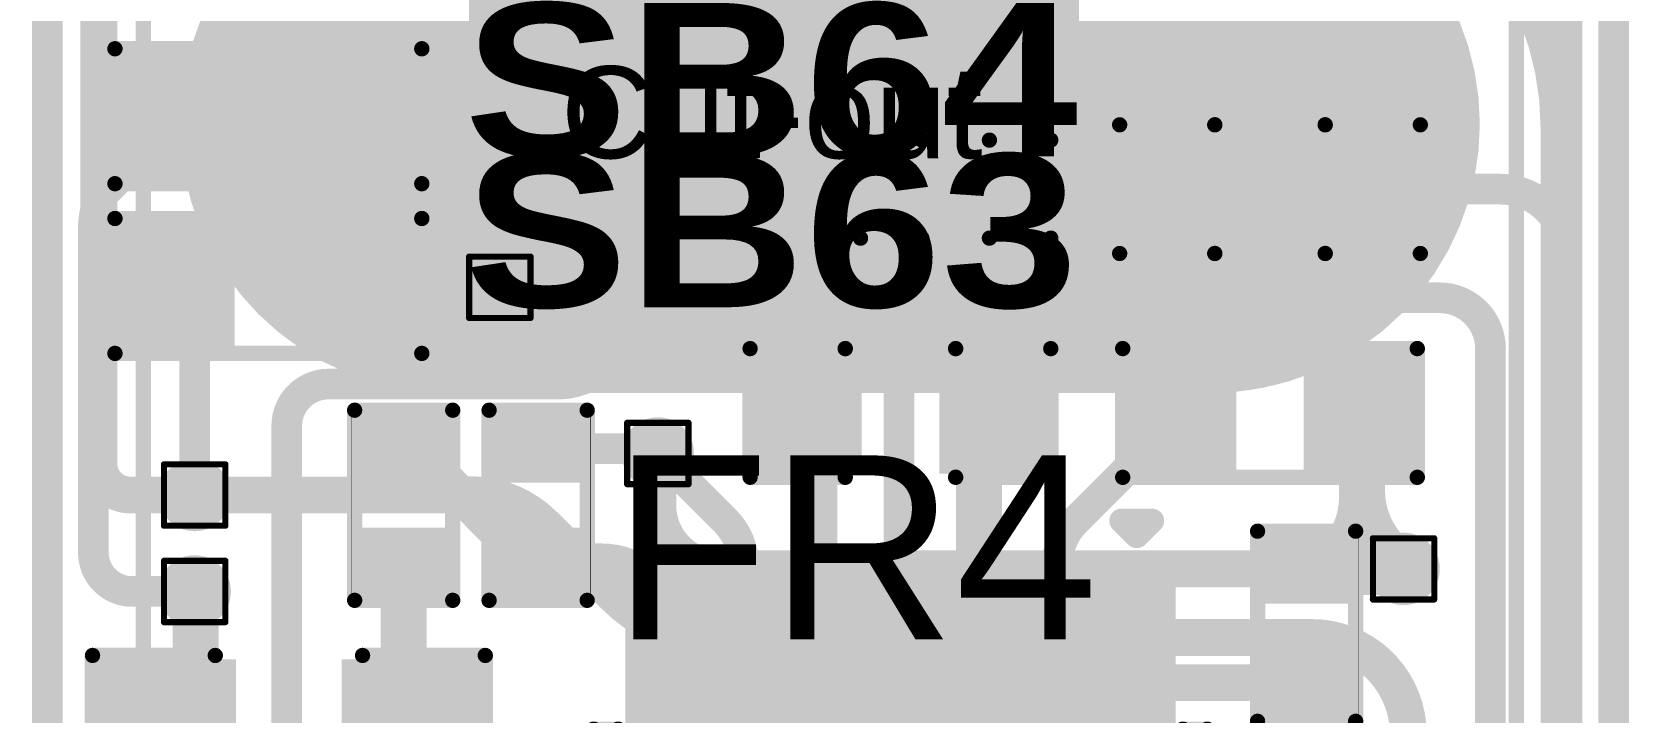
# Model space of a CAD drawing. Header units: inches. Extents: x 3 to 457, y -41 to 239.
# Drawn here: x 54.06 to 67.28, y 8.4 to 14.03 of the extents above; entities that cross this region are included whole.
import ezdxf

# ---------------------------------------------------------------- set-up
doc = ezdxf.new("R2010")
doc.units = ezdxf.units.IN
for name, color, linetype in [('Board Outline', 216, 'Continuous'), ('Bottom Layer', 5, 'Continuous'), ('Bottom Overlay', 54, 'Continuous'), ('Bottom Paste', 16, 'Continuous'), ('Bottom Solder', 6, 'Continuous'), ('Drill Drawing', 1, 'Continuous'), ('Fabrication', 76, 'Continuous'), ('Top Layer', 1, 'Continuous'), ('Top Overlay', 2, 'Continuous'), ('Top Paste', 8, 'Continuous'), ('Top Solder', 216, 'Continuous'), ('Via Holes', 16, 'Continuous')]:
    doc.layers.add(name, color=color, linetype=linetype)
doc.styles.add('Arial', font='', dxfattribs={"height": 0.2})
doc.styles.add('Arial Black_Bold', font='', dxfattribs={"height": 0.2})
doc.styles.get('Arial').set_extended_font_data('Arial')
doc.styles.get('Arial Black_Bold').set_extended_font_data('Arial Black', bold=True)

# ---------------------------------------------------------------- blocks, each defined once
blk = doc.blocks.new('S______B______10')
at = {"layer": 'Top Layer'}
for points in [[(-1.143, -0.4445), (-1.143, 0.4445), (-0.381, 0.4445), (-0.381, -0.4445)], [(0.381, -0.4445), (0.381, 0.4445), (1.143, 0.4445), (1.143, -0.4445)]]:
    blk.add_hatch(color=1, dxfattribs=at).paths.add_polyline_path(points)
at = {"layer": 'Top Paste'}
for points in [[(-1.143, -0.4445), (-1.143, 0.4445), (-0.381, 0.4445), (-0.381, -0.4445)], [(0.381, -0.4445), (0.381, 0.4445), (1.143, 0.4445), (1.143, -0.4445)]]:
    blk.add_hatch(color=8, dxfattribs=at).paths.add_polyline_path(points)
at = {"layer": 'Top Solder'}
for points in [[(-1.2446, -0.5461), (-1.2446, 0.5461), (-0.2794, 0.5461), (-0.2794, -0.5461)], [(0.2794, -0.5461), (0.2794, 0.5461), (1.2446, 0.5461), (1.2446, -0.5461)]]:
    blk.add_hatch(color=216, dxfattribs=at).paths.add_polyline_path(points)
at = {"layer": 'Top Overlay', "const_width": 0.127}
for points in [[(-1.27, -0.5588), (-1.27, 0.5588)], [(-1.27, 0.5588), (1.27, 0.5588)], [(1.27, -0.5588), (1.27, 0.5588)], [(-1.27, -0.5588), (1.27, -0.5588)]]:
    blk.add_lwpolyline(points, dxfattribs=at)
at = {"layer": 'Top Overlay', "const_width": 0.0635}
for points in [[(-1.30175, 0.5588, 1), (-1.23825, 0.5588, 1)], [(-1.30175, 0.5588, 1), (-1.23825, 0.5588, 1)], [(1.23825, 0.5588, 1), (1.30175, 0.5588, 1)], [(1.23825, 0.5588, 1), (1.30175, 0.5588, 1)], [(-1.30175, -0.5588, 1), (-1.23825, -0.5588, 1)], [(-1.30175, -0.5588, 1), (-1.23825, -0.5588, 1)], [(1.23825, -0.5588, 1), (1.30175, -0.5588, 1)], [(1.23825, -0.5588, 1), (1.30175, -0.5588, 1)]]:
    blk.add_lwpolyline(points, format="xyb", close=True, dxfattribs=at)
blk = doc.blocks.new('S______B______11')
at = {"layer": 'Top Layer'}
for points in [[(-1.143, -0.4445), (-1.143, 0.4445), (-0.381, 0.4445), (-0.381, -0.4445)], [(0.381, -0.4445), (0.381, 0.4445), (1.143, 0.4445), (1.143, -0.4445)]]:
    blk.add_hatch(color=1, dxfattribs=at).paths.add_polyline_path(points)
at = {"layer": 'Top Paste'}
for points in [[(-1.143, -0.4445), (-1.143, 0.4445), (-0.381, 0.4445), (-0.381, -0.4445)], [(0.381, -0.4445), (0.381, 0.4445), (1.143, 0.4445), (1.143, -0.4445)]]:
    blk.add_hatch(color=8, dxfattribs=at).paths.add_polyline_path(points)
at = {"layer": 'Top Solder'}
for points in [[(-1.2446, -0.5461), (-1.2446, 0.5461), (-0.2794, 0.5461), (-0.2794, -0.5461)], [(0.2794, -0.5461), (0.2794, 0.5461), (1.2446, 0.5461), (1.2446, -0.5461)]]:
    blk.add_hatch(color=216, dxfattribs=at).paths.add_polyline_path(points)
at = {"layer": 'Top Overlay', "const_width": 0.127}
for points in [[(-1.27, 0.5588), (-1.27, -0.5588)], [(1.27, 0.5588), (-1.27, 0.5588)], [(1.27, 0.5588), (1.27, -0.5588)], [(1.27, -0.5588), (-1.27, -0.5588)]]:
    blk.add_lwpolyline(points, dxfattribs=at)
at = {"layer": 'Top Overlay', "const_width": 0.0635}
for points in [[(-1.30175, 0.5588, 1), (-1.23825, 0.5588, 1)], [(-1.30175, 0.5588, 1), (-1.23825, 0.5588, 1)], [(1.23825, 0.5588, 1), (1.30175, 0.5588, 1)], [(1.23825, 0.5588, 1), (1.30175, 0.5588, 1)], [(-1.30175, -0.5588, 1), (-1.23825, -0.5588, 1)], [(-1.30175, -0.5588, 1), (-1.23825, -0.5588, 1)], [(1.23825, -0.5588, 1), (1.30175, -0.5588, 1)], [(1.23825, -0.5588, 1), (1.30175, -0.5588, 1)]]:
    blk.add_lwpolyline(points, format="xyb", close=True, dxfattribs=at)
blk = doc.blocks.new('SEMG_PAD_B_78')
at = {"layer": 'Bottom Layer'}
h = blk.add_hatch(color=5, dxfattribs=at)
edge = h.paths.add_edge_path()
edge.add_arc((-3.15, 0.013), 2.1, 90, 270)
edge.add_line((-3.15, -2.087), (3.15, -2.087))
edge.add_arc((3.15, 0.013), 2.1, 270, 450)
edge.add_line((3.15, 2.113), (-3.15, 2.113))
at = {"layer": 'Bottom Paste'}
h = blk.add_hatch(color=16, dxfattribs=at)
edge = h.paths.add_edge_path()
edge.add_arc((-3.15, 0.013), 2.1, 90, 270)
edge.add_line((-3.15, -2.087), (3.15, -2.087))
edge.add_arc((3.15, 0.013), 2.1, 270, 450)
edge.add_line((3.15, 2.113), (-3.15, 2.113))
at = {"layer": 'Bottom Solder'}
h = blk.add_hatch(color=6, dxfattribs=at)
edge = h.paths.add_edge_path()
edge.add_arc((-3.15, 0.013), 2.202, 90, 270)
edge.add_line((-3.15, -2.189), (3.15, -2.189))
edge.add_arc((3.15, 0.013), 2.202, 270, 450)
edge.add_line((3.15, 2.214), (-3.15, 2.214))
at = {"layer": 'Bottom Overlay', "const_width": 0.127}
for points in [[(-5.683, 10.966), (-5.683, -10.966)], [(5.683, 10.966), (5.683, -10.966)]]:
    blk.add_lwpolyline(points, dxfattribs=at)
blk = doc.blocks.new('TSSOP_14_107')
at = {"layer": 'Top Layer'}
for points in [[(-3.65, 2.175), (-2.15, 2.175), (-2.15, 1.725), (-3.65, 1.725)], [(2.15, 2.175), (3.65, 2.175), (3.65, 1.725), (2.15, 1.725)], [(-3.65, 1.525), (-2.15, 1.525), (-2.15, 1.075), (-3.65, 1.075)], [(2.15, 1.525), (3.65, 1.525), (3.65, 1.075), (2.15, 1.075)], [(-3.65, 0.875), (-2.15, 0.875), (-2.15, 0.425), (-3.65, 0.425)], [(2.15, 0.875), (3.65, 0.875), (3.65, 0.425), (2.15, 0.425)], [(-3.65, 0.225), (-2.15, 0.225), (-2.15, -0.225), (-3.65, -0.225)], [(2.15, 0.225), (3.65, 0.225), (3.65, -0.225), (2.15, -0.225)], [(-3.65, -0.425), (-2.15, -0.425), (-2.15, -0.875), (-3.65, -0.875)], [(2.15, -0.425), (3.65, -0.425), (3.65, -0.875), (2.15, -0.875)], [(-3.65, -1.075), (-2.15, -1.075), (-2.15, -1.525), (-3.65, -1.525)], [(2.15, -1.075), (3.65, -1.075), (3.65, -1.525), (2.15, -1.525)], [(-3.65, -1.725), (-2.15, -1.725), (-2.15, -2.175), (-3.65, -2.175)], [(2.15, -1.725), (3.65, -1.725), (3.65, -2.175), (2.15, -2.175)]]:
    blk.add_hatch(color=1, dxfattribs=at).paths.add_polyline_path(points)
at = {"layer": 'Top Overlay'}
blk.add_hatch(color=2, dxfattribs=at).paths.add_polyline_path([(-2.005, 1.727), (-1.726, 1.727), (-1.726, 2.184), (-2.005, 2.184)])
at = {"layer": 'Top Paste'}
for points in [[(-3.65, 2.175), (-2.15, 2.175), (-2.15, 1.725), (-3.65, 1.725)], [(2.15, 2.175), (3.65, 2.175), (3.65, 1.725), (2.15, 1.725)], [(-3.65, 1.525), (-2.15, 1.525), (-2.15, 1.075), (-3.65, 1.075)], [(2.15, 1.525), (3.65, 1.525), (3.65, 1.075), (2.15, 1.075)], [(-3.65, 0.875), (-2.15, 0.875), (-2.15, 0.425), (-3.65, 0.425)], [(2.15, 0.875), (3.65, 0.875), (3.65, 0.425), (2.15, 0.425)], [(-3.65, 0.225), (-2.15, 0.225), (-2.15, -0.225), (-3.65, -0.225)], [(2.15, 0.225), (3.65, 0.225), (3.65, -0.225), (2.15, -0.225)], [(-3.65, -0.425), (-2.15, -0.425), (-2.15, -0.875), (-3.65, -0.875)], [(2.15, -0.425), (3.65, -0.425), (3.65, -0.875), (2.15, -0.875)], [(-3.65, -1.075), (-2.15, -1.075), (-2.15, -1.525), (-3.65, -1.525)], [(2.15, -1.075), (3.65, -1.075), (3.65, -1.525), (2.15, -1.525)], [(-3.65, -1.725), (-2.15, -1.725), (-2.15, -2.175), (-3.65, -2.175)], [(2.15, -1.725), (3.65, -1.725), (3.65, -2.175), (2.15, -2.175)]]:
    blk.add_hatch(color=8, dxfattribs=at).paths.add_polyline_path(points)
at = {"layer": 'Top Solder'}
for points in [[(-3.752, 2.277), (-2.048, 2.277), (-2.048, 1.623), (-3.752, 1.623)], [(2.048, 2.277), (3.752, 2.277), (3.752, 1.623), (2.048, 1.623)], [(-3.752, 1.627), (-2.048, 1.627), (-2.048, 0.973), (-3.752, 0.973)], [(2.048, 1.627), (3.752, 1.627), (3.752, 0.973), (2.048, 0.973)], [(-3.752, 0.977), (-2.048, 0.977), (-2.048, 0.323), (-3.752, 0.323)], [(2.048, 0.977), (3.752, 0.977), (3.752, 0.323), (2.048, 0.323)], [(-3.752, 0.327), (-2.048, 0.327), (-2.048, -0.327), (-3.752, -0.327)], [(2.048, 0.327), (3.752, 0.327), (3.752, -0.327), (2.048, -0.327)], [(-3.752, -0.323), (-2.048, -0.323), (-2.048, -0.977), (-3.752, -0.977)], [(2.048, -0.323), (3.752, -0.323), (3.752, -0.977), (2.048, -0.977)], [(-3.752, -0.973), (-2.048, -0.973), (-2.048, -1.627), (-3.752, -1.627)], [(2.048, -0.973), (3.752, -0.973), (3.752, -1.627), (2.048, -1.627)], [(-3.752, -1.623), (-2.048, -1.623), (-2.048, -2.277), (-3.752, -2.277)], [(2.048, -1.623), (3.752, -1.623), (3.752, -2.277), (2.048, -2.277)]]:
    blk.add_hatch(color=216, dxfattribs=at).paths.add_polyline_path(points)
at = {"layer": 'Top Overlay'}
for points, const_width in [([(-2.284, 2.337), (-2.284, 2.54)], 0.127), ([(2.288, 2.54), (-2.284, 2.54)], 0.127), ([(2.288, 2.337), (2.288, 2.54)], 0.127), ([(-4.011, 1.829), (-4.011, 2.083)], 0.2), ([(-3.884, 1.956), (-4.011, 2.083)], 0.2), ([(-4.011, 1.829), (-3.884, 1.956)], 0.2), ([(-2.284, -2.54), (-2.284, -2.337)], 0.127), ([(2.288, -2.54), (2.288, -2.337)], 0.127), ([(2.288, -2.54), (-2.284, -2.54)], 0.127)]:
    blk.add_lwpolyline(points, dxfattribs=dict(at, const_width=const_width))
for points, const_width in [([(-2.316, 2.54, 1), (-2.252, 2.54, 1)], 0.0635), ([(-2.316, 2.54, 1), (-2.252, 2.54, 1)], 0.0635), ([(2.256, 2.54, 1), (2.32, 2.54, 1)], 0.0635), ([(2.256, 2.54, 1), (2.32, 2.54, 1)], 0.0635), ([(-2.316, 2.337, 1), (-2.252, 2.337, 1)], 0.0635), ([(2.256, 2.337, 1), (2.32, 2.337, 1)], 0.0635), ([(-4.061, 2.083, 1), (-3.961, 2.083, 1)], 0.1), ([(-4.061, 2.083, 1), (-3.961, 2.083, 1)], 0.1), ([(-3.934, 1.956, 1), (-3.834, 1.956, 1)], 0.1), ([(-3.934, 1.956, 1), (-3.834, 1.956, 1)], 0.1), ([(-4.061, 1.829, 1), (-3.961, 1.829, 1)], 0.1), ([(-4.061, 1.829, 1), (-3.961, 1.829, 1)], 0.1), ([(-2.316, -2.337, 1), (-2.252, -2.337, 1)], 0.0635), ([(2.256, -2.337, 1), (2.32, -2.337, 1)], 0.0635), ([(-2.316, -2.54, 1), (-2.252, -2.54, 1)], 0.0635), ([(-2.316, -2.54, 1), (-2.252, -2.54, 1)], 0.0635), ([(2.256, -2.54, 1), (2.32, -2.54, 1)], 0.0635), ([(2.256, -2.54, 1), (2.32, -2.54, 1)], 0.0635)]:
    blk.add_lwpolyline(points, format="xyb", close=True, dxfattribs=dict(at, const_width=const_width))
blk = doc.blocks.new('R___0402_164')
at = {"layer": 'Top Layer'}
for points in [[(-0.699, -0.318), (-0.699, 0.317), (-0.241, 0.317), (-0.241, -0.318)], [(0.241, -0.318), (0.241, 0.317), (0.699, 0.317), (0.699, -0.318)]]:
    blk.add_hatch(color=1, dxfattribs=at).paths.add_polyline_path(points)
at = {"layer": 'Top Paste'}
for points in [[(-0.699, -0.318), (-0.699, 0.317), (-0.241, 0.317), (-0.241, -0.318)], [(0.241, -0.318), (0.241, 0.317), (0.699, 0.317), (0.699, -0.318)]]:
    blk.add_hatch(color=8, dxfattribs=at).paths.add_polyline_path(points)
at = {"layer": 'Top Solder'}
for points in [[(-0.754, -0.373), (-0.754, 0.373), (-0.186, 0.373), (-0.186, -0.373)], [(0.186, -0.373), (0.186, 0.373), (0.754, 0.373), (0.754, -0.373)]]:
    blk.add_hatch(color=216, dxfattribs=at).paths.add_polyline_path(points)
at = {"layer": 'Top Overlay'}
for points, const_width in [([(0.787, 0.406), (-0.787, 0.406)], 0.127), ([(-0.787, -0.406), (-0.787, 0.406)], 0.127), ([(0.787, -0.406), (0.787, 0.406)], 0.127), ([(0.787, -0.406), (-0.787, -0.406)], 0.127), ([(0.813, -0.432), (-0.813, -0.432)], 0.00323)]:
    blk.add_lwpolyline(points, dxfattribs=dict(at, const_width=const_width))
for points, const_width in [([(-0.819, 0.406, 1), (-0.756, 0.406, 1)], 0.0635), ([(-0.819, 0.406, 1), (-0.756, 0.406, 1)], 0.0635), ([(0.756, 0.406, 1), (0.819, 0.406, 1)], 0.0635), ([(0.756, 0.406, 1), (0.819, 0.406, 1)], 0.0635), ([(-0.819, -0.406, 1), (-0.756, -0.406, 1)], 0.0635), ([(-0.819, -0.406, 1), (-0.756, -0.406, 1)], 0.0635), ([(0.756, -0.406, 1), (0.819, -0.406, 1)], 0.0635), ([(0.756, -0.406, 1), (0.819, -0.406, 1)], 0.0635), ([(-0.814, -0.432, 1), (-0.812, -0.432, 1)], 0.00161), ([(0.812, -0.432, 1), (0.814, -0.432, 1)], 0.00161)]:
    blk.add_lwpolyline(points, format="xyb", close=True, dxfattribs=dict(at, const_width=const_width))
blk = doc.blocks.new('R___0402_167')
at = {"layer": 'Top Layer'}
for points in [[(-0.699, -0.318), (-0.699, 0.318), (-0.241, 0.318), (-0.241, -0.318)], [(0.241, -0.318), (0.241, 0.318), (0.699, 0.318), (0.699, -0.318)]]:
    blk.add_hatch(color=1, dxfattribs=at).paths.add_polyline_path(points)
at = {"layer": 'Top Paste'}
for points in [[(-0.699, -0.318), (-0.699, 0.318), (-0.241, 0.318), (-0.241, -0.318)], [(0.241, -0.318), (0.241, 0.318), (0.699, 0.318), (0.699, -0.318)]]:
    blk.add_hatch(color=8, dxfattribs=at).paths.add_polyline_path(points)
at = {"layer": 'Top Solder'}
for points in [[(-0.754, -0.373), (-0.754, 0.373), (-0.186, 0.373), (-0.186, -0.373)], [(0.186, -0.373), (0.186, 0.373), (0.754, 0.373), (0.754, -0.373)]]:
    blk.add_hatch(color=216, dxfattribs=at).paths.add_polyline_path(points)
at = {"layer": 'Top Overlay'}
for points, const_width in [([(-0.787, 0.406), (0.787, 0.406)], 0.127), ([(-0.787, 0.406), (-0.787, -0.406)], 0.127), ([(0.787, 0.406), (0.787, -0.406)], 0.127), ([(-0.787, -0.406), (0.787, -0.406)], 0.127), ([(-0.813, -0.432), (0.813, -0.432)], 0.00323)]:
    blk.add_lwpolyline(points, dxfattribs=dict(at, const_width=const_width))
for points, const_width in [([(-0.819, 0.406, 1), (-0.756, 0.406, 1)], 0.0635), ([(-0.819, 0.406, 1), (-0.756, 0.406, 1)], 0.0635), ([(0.756, 0.406, 1), (0.819, 0.406, 1)], 0.0635), ([(0.756, 0.406, 1), (0.819, 0.406, 1)], 0.0635), ([(-0.819, -0.406, 1), (-0.756, -0.406, 1)], 0.0635), ([(-0.819, -0.406, 1), (-0.756, -0.406, 1)], 0.0635), ([(0.756, -0.406, 1), (0.819, -0.406, 1)], 0.0635), ([(0.756, -0.406, 1), (0.819, -0.406, 1)], 0.0635), ([(-0.814, -0.432, 1), (-0.812, -0.432, 1)], 0.00161), ([(0.812, -0.432, 1), (0.814, -0.432, 1)], 0.00161)]:
    blk.add_lwpolyline(points, format="xyb", close=True, dxfattribs=dict(at, const_width=const_width))
blk = doc.blocks.new('R___0402_169')
at = {"layer": 'Top Layer'}
for points in [[(-0.699, -0.318), (-0.699, 0.318), (-0.241, 0.318), (-0.241, -0.318)], [(0.241, -0.318), (0.241, 0.318), (0.699, 0.318), (0.699, -0.318)]]:
    blk.add_hatch(color=1, dxfattribs=at).paths.add_polyline_path(points)
at = {"layer": 'Top Paste'}
for points in [[(-0.699, -0.318), (-0.699, 0.318), (-0.241, 0.318), (-0.241, -0.318)], [(0.241, -0.318), (0.241, 0.318), (0.699, 0.318), (0.699, -0.318)]]:
    blk.add_hatch(color=8, dxfattribs=at).paths.add_polyline_path(points)
at = {"layer": 'Top Solder'}
for points in [[(-0.754, -0.373), (-0.754, 0.373), (-0.186, 0.373), (-0.186, -0.373)], [(0.186, -0.373), (0.186, 0.373), (0.754, 0.373), (0.754, -0.373)]]:
    blk.add_hatch(color=216, dxfattribs=at).paths.add_polyline_path(points)
at = {"layer": 'Top Overlay'}
for points, const_width in [([(-0.787, 0.406), (0.787, 0.406)], 0.127), ([(-0.787, 0.406), (-0.787, -0.406)], 0.127), ([(0.787, 0.406), (0.787, -0.406)], 0.127), ([(-0.787, -0.406), (0.787, -0.406)], 0.127), ([(-0.813, -0.432), (0.813, -0.432)], 0.00323)]:
    blk.add_lwpolyline(points, dxfattribs=dict(at, const_width=const_width))
for points, const_width in [([(-0.819, 0.406, 1), (-0.756, 0.406, 1)], 0.0635), ([(-0.819, 0.406, 1), (-0.756, 0.406, 1)], 0.0635), ([(0.756, 0.406, 1), (0.819, 0.406, 1)], 0.0635), ([(0.756, 0.406, 1), (0.819, 0.406, 1)], 0.0635), ([(-0.819, -0.406, 1), (-0.756, -0.406, 1)], 0.0635), ([(-0.819, -0.406, 1), (-0.756, -0.406, 1)], 0.0635), ([(0.756, -0.406, 1), (0.819, -0.406, 1)], 0.0635), ([(0.756, -0.406, 1), (0.819, -0.406, 1)], 0.0635), ([(-0.814, -0.432, 1), (-0.812, -0.432, 1)], 0.00161), ([(0.812, -0.432, 1), (0.814, -0.432, 1)], 0.00161)]:
    blk.add_lwpolyline(points, format="xyb", close=True, dxfattribs=dict(at, const_width=const_width))
blk = doc.blocks.new('R___0603_173')
at = {"layer": 'Top Layer'}
for points in [[(-0.381, 0.4445), (-0.381, -0.4445), (-1.143, -0.4445), (-1.143, 0.4445)], [(1.143, 0.4445), (1.143, -0.4445), (0.381, -0.4445), (0.381, 0.4445)]]:
    blk.add_hatch(color=1, dxfattribs=at).paths.add_polyline_path(points)
at = {"layer": 'Top Paste'}
for points in [[(-0.381, 0.4445), (-0.381, -0.4445), (-1.143, -0.4445), (-1.143, 0.4445)], [(1.143, 0.4445), (1.143, -0.4445), (0.381, -0.4445), (0.381, 0.4445)]]:
    blk.add_hatch(color=8, dxfattribs=at).paths.add_polyline_path(points)
at = {"layer": 'Top Solder'}
for points in [[(-0.2794, 0.5461), (-0.2794, -0.5461), (-1.2446, -0.5461), (-1.2446, 0.5461)], [(1.2446, 0.5461), (1.2446, -0.5461), (0.2794, -0.5461), (0.2794, 0.5461)]]:
    blk.add_hatch(color=216, dxfattribs=at).paths.add_polyline_path(points)
at = {"layer": 'Top Overlay', "const_width": 0.127}
for points in [[(-1.2192, 0.5334), (1.2192, 0.5334)], [(-1.2192, -0.5334), (-1.2192, 0.5334)], [(1.2192, -0.5334), (1.2192, 0.5334)], [(-1.2192, -0.5334), (1.2192, -0.5334)]]:
    blk.add_lwpolyline(points, dxfattribs=at)
at = {"layer": 'Top Overlay', "const_width": 0.0635}
for points in [[(-1.25095, 0.5334, 1), (-1.18745, 0.5334, 1)], [(-1.25095, 0.5334, 1), (-1.18745, 0.5334, 1)], [(1.18745, 0.5334, 1), (1.25095, 0.5334, 1)], [(1.18745, 0.5334, 1), (1.25095, 0.5334, 1)], [(-1.25095, -0.5334, 1), (-1.18745, -0.5334, 1)], [(-1.25095, -0.5334, 1), (-1.18745, -0.5334, 1)], [(1.18745, -0.5334, 1), (1.25095, -0.5334, 1)], [(1.18745, -0.5334, 1), (1.25095, -0.5334, 1)]]:
    blk.add_lwpolyline(points, format="xyb", close=True, dxfattribs=at)
blk = doc.blocks.new('C___0805_259')
at = {"layer": 'Top Layer'}
for points in [[(-1.524, 0.762), (-0.508, 0.762), (-0.508, -0.762), (-1.524, -0.762)], [(0.508, 0.762), (1.524, 0.762), (1.524, -0.762), (0.508, -0.762)]]:
    blk.add_hatch(color=1, dxfattribs=at).paths.add_polyline_path(points)
at = {"layer": 'Top Paste'}
for points in [[(-1.524, 0.762), (-0.508, 0.762), (-0.508, -0.762), (-1.524, -0.762)], [(0.508, 0.762), (1.524, 0.762), (1.524, -0.762), (0.508, -0.762)]]:
    blk.add_hatch(color=8, dxfattribs=at).paths.add_polyline_path(points)
at = {"layer": 'Top Solder'}
for points in [[(-1.594, 0.832), (-0.438, 0.832), (-0.438, -0.832), (-1.594, -0.832)], [(0.438, 0.832), (1.594, 0.832), (1.594, -0.832), (0.438, -0.832)]]:
    blk.add_hatch(color=216, dxfattribs=at).paths.add_polyline_path(points)
at = {"layer": 'Top Overlay', "const_width": 0.127}
for points in [[(-1.626, 0.864), (-1.626, -0.864)], [(-0.61, 0.864), (-1.626, 0.864)], [(1.626, 0.864), (0.61, 0.864)], [(1.626, 0.864), (1.626, -0.864)], [(-0.61, -0.864), (-1.626, -0.864)], [(1.626, -0.864), (0.61, -0.864)]]:
    blk.add_lwpolyline(points, dxfattribs=at)
at = {"layer": 'Top Overlay', "const_width": 0.0635}
for points in [[(-1.657, 0.864, 1), (-1.594, 0.864, 1)], [(-1.657, 0.864, 1), (-1.594, 0.864, 1)], [(-0.641, 0.864, 1), (-0.578, 0.864, 1)], [(0.578, 0.864, 1), (0.641, 0.864, 1)], [(1.594, 0.864, 1), (1.657, 0.864, 1)], [(1.594, 0.864, 1), (1.657, 0.864, 1)], [(-1.657, -0.864, 1), (-1.594, -0.864, 1)], [(-1.657, -0.864, 1), (-1.594, -0.864, 1)], [(-0.641, -0.864, 1), (-0.578, -0.864, 1)], [(0.578, -0.864, 1), (0.641, -0.864, 1)], [(1.594, -0.864, 1), (1.657, -0.864, 1)], [(1.594, -0.864, 1), (1.657, -0.864, 1)]]:
    blk.add_lwpolyline(points, format="xyb", close=True, dxfattribs=at)
blk = doc.blocks.new('C___0603_263')
at = {"layer": 'Top Layer'}
for points in [[(-0.381, 0.445), (-0.381, -0.445), (-1.143, -0.445), (-1.143, 0.445)], [(1.143, 0.445), (1.143, -0.445), (0.381, -0.445), (0.381, 0.445)]]:
    blk.add_hatch(color=1, dxfattribs=at).paths.add_polyline_path(points)
at = {"layer": 'Top Paste'}
for points in [[(-0.381, 0.445), (-0.381, -0.445), (-1.143, -0.445), (-1.143, 0.445)], [(1.143, 0.445), (1.143, -0.445), (0.381, -0.445), (0.381, 0.445)]]:
    blk.add_hatch(color=8, dxfattribs=at).paths.add_polyline_path(points)
at = {"layer": 'Top Solder'}
for points in [[(-0.321, 0.504), (-0.321, -0.504), (-1.203, -0.504), (-1.203, 0.504)], [(1.203, 0.504), (1.203, -0.504), (0.321, -0.504), (0.321, 0.504)]]:
    blk.add_hatch(color=216, dxfattribs=at).paths.add_polyline_path(points)
at = {"layer": 'Top Overlay', "const_width": 0.127}
for points in [[(-0.457, 0.533), (-1.245, 0.533)], [(-1.245, 0.533), (-1.245, -0.533)], [(1.245, 0.533), (0.457, 0.533)], [(1.245, 0.533), (1.245, -0.533)], [(-0.457, -0.533), (-1.245, -0.533)], [(1.245, -0.533), (0.457, -0.533)]]:
    blk.add_lwpolyline(points, dxfattribs=at)
at = {"layer": 'Top Overlay', "const_width": 0.0635}
for points in [[(-1.276, 0.533, 1), (-1.213, 0.533, 1)], [(-1.276, 0.533, 1), (-1.213, 0.533, 1)], [(-0.489, 0.533, 1), (-0.425, 0.533, 1)], [(0.425, 0.533, 1), (0.489, 0.533, 1)], [(1.213, 0.533, 1), (1.276, 0.533, 1)], [(1.213, 0.533, 1), (1.276, 0.533, 1)], [(-1.276, -0.533, 1), (-1.213, -0.533, 1)], [(-1.276, -0.533, 1), (-1.213, -0.533, 1)], [(-0.489, -0.533, 1), (-0.425, -0.533, 1)], [(0.425, -0.533, 1), (0.489, -0.533, 1)], [(1.213, -0.533, 1), (1.276, -0.533, 1)], [(1.213, -0.533, 1), (1.276, -0.533, 1)]]:
    blk.add_lwpolyline(points, format="xyb", close=True, dxfattribs=at)
blk = doc.blocks.new('C___0603_264')
at = {"layer": 'Top Layer'}
for points in [[(-0.381, 0.445), (-0.381, -0.445), (-1.143, -0.445), (-1.143, 0.445)], [(1.143, 0.445), (1.143, -0.445), (0.381, -0.445), (0.381, 0.445)]]:
    blk.add_hatch(color=1, dxfattribs=at).paths.add_polyline_path(points)
at = {"layer": 'Top Paste'}
for points in [[(-0.381, 0.445), (-0.381, -0.445), (-1.143, -0.445), (-1.143, 0.445)], [(1.143, 0.445), (1.143, -0.445), (0.381, -0.445), (0.381, 0.445)]]:
    blk.add_hatch(color=8, dxfattribs=at).paths.add_polyline_path(points)
at = {"layer": 'Top Solder'}
for points in [[(-0.321, 0.504), (-0.321, -0.504), (-1.203, -0.504), (-1.203, 0.504)], [(1.203, 0.504), (1.203, -0.504), (0.321, -0.504), (0.321, 0.504)]]:
    blk.add_hatch(color=216, dxfattribs=at).paths.add_polyline_path(points)
at = {"layer": 'Top Overlay', "const_width": 0.127}
for points in [[(-1.245, 0.533), (-1.245, -0.533)], [(-0.457, 0.533), (-1.245, 0.533)], [(1.245, 0.533), (0.457, 0.533)], [(1.245, 0.533), (1.245, -0.533)], [(-0.457, -0.533), (-1.245, -0.533)], [(1.245, -0.533), (0.457, -0.533)]]:
    blk.add_lwpolyline(points, dxfattribs=at)
at = {"layer": 'Top Overlay', "const_width": 0.0635}
for points in [[(-1.276, 0.533, 1), (-1.213, 0.533, 1)], [(-1.276, 0.533, 1), (-1.213, 0.533, 1)], [(-0.489, 0.533, 1), (-0.425, 0.533, 1)], [(0.425, 0.533, 1), (0.489, 0.533, 1)], [(1.213, 0.533, 1), (1.276, 0.533, 1)], [(1.213, 0.533, 1), (1.276, 0.533, 1)], [(-1.276, -0.533, 1), (-1.213, -0.533, 1)], [(-1.276, -0.533, 1), (-1.213, -0.533, 1)], [(-0.489, -0.533, 1), (-0.425, -0.533, 1)], [(0.425, -0.533, 1), (0.489, -0.533, 1)], [(1.213, -0.533, 1), (1.276, -0.533, 1)], [(1.213, -0.533, 1), (1.276, -0.533, 1)]]:
    blk.add_lwpolyline(points, format="xyb", close=True, dxfattribs=at)
blk = doc.blocks.new('____0402_265')
at = {"layer": 'Top Layer'}
for points in [[(-0.699, -0.318), (-0.699, 0.318), (-0.241, 0.318), (-0.241, -0.318)], [(0.241, -0.318), (0.241, 0.318), (0.699, 0.318), (0.699, -0.318)]]:
    blk.add_hatch(color=1, dxfattribs=at).paths.add_polyline_path(points)
at = {"layer": 'Top Paste'}
for points in [[(-0.699, -0.318), (-0.699, 0.318), (-0.241, 0.318), (-0.241, -0.318)], [(0.241, -0.318), (0.241, 0.318), (0.699, 0.318), (0.699, -0.318)]]:
    blk.add_hatch(color=8, dxfattribs=at).paths.add_polyline_path(points)
at = {"layer": 'Top Solder'}
for points in [[(-0.758, -0.377), (-0.758, 0.377), (-0.181, 0.377), (-0.181, -0.377)], [(0.181, -0.377), (0.181, 0.377), (0.759, 0.377), (0.759, -0.377)]]:
    blk.add_hatch(color=216, dxfattribs=at).paths.add_polyline_path(points)
at = {"layer": 'Top Overlay', "const_width": 0.127}
for points in [[(-0.787, 0.406), (-0.787, -0.406)], [(-0.279, 0.406), (-0.787, 0.406)], [(0.787, 0.406), (0.279, 0.406)], [(0.787, 0.406), (0.787, -0.406)], [(-0.279, -0.406), (-0.787, -0.406)], [(0.787, -0.406), (0.279, -0.406)]]:
    blk.add_lwpolyline(points, dxfattribs=at)
at = {"layer": 'Top Overlay', "const_width": 0.0635}
for points in [[(-0.819, 0.406, 1), (-0.756, 0.406, 1)], [(-0.819, 0.406, 1), (-0.756, 0.406, 1)], [(-0.311, 0.406, 1), (-0.248, 0.406, 1)], [(0.248, 0.406, 1), (0.311, 0.406, 1)], [(0.756, 0.406, 1), (0.819, 0.406, 1)], [(0.756, 0.406, 1), (0.819, 0.406, 1)], [(-0.819, -0.406, 1), (-0.756, -0.406, 1)], [(-0.819, -0.406, 1), (-0.756, -0.406, 1)], [(-0.311, -0.406, 1), (-0.248, -0.406, 1)], [(0.248, -0.406, 1), (0.311, -0.406, 1)], [(0.756, -0.406, 1), (0.819, -0.406, 1)], [(0.756, -0.406, 1), (0.819, -0.406, 1)]]:
    blk.add_lwpolyline(points, format="xyb", close=True, dxfattribs=at)

msp = doc.modelspace()

# ---------------------------------------------------------------- hatches: boundary and pattern name
at = {"layer": 'Bottom Layer'}
h = msp.add_hatch(color=5, dxfattribs=at)
edge = h.paths.add_edge_path()
edge.add_arc((57.934, 11.918), 0.3, 0, 360)
h = msp.add_hatch(color=5, dxfattribs=at)
edge = h.paths.add_edge_path()
edge.add_arc((59.242, 10.541), 0.3, 0, 360)
h = msp.add_hatch(color=5, dxfattribs=at)
edge = h.paths.add_edge_path()
edge.add_arc((55.408, 10.197), 0.3, 0, 360)
h = msp.add_hatch(color=5, dxfattribs=at)
edge = h.paths.add_edge_path()
edge.add_arc((65.415, 9.585), 0.3, 0, 360)
h = msp.add_hatch(color=5, dxfattribs=at)
edge = h.paths.add_edge_path()
edge.add_arc((55.408, 9.398), 0.3, 0, 360)
at = {"layer": 'Top Layer'}
msp.add_hatch(color=1, dxfattribs=at).paths.add_polyline_path([(61.948, 12.414), (62.59, 12.414), (62.59, 13.049), (61.948, 13.049)])
h = msp.add_hatch(color=1, dxfattribs=at)
edge = h.paths.add_edge_path()
edge.add_arc((57.934, 11.918), 0.3, 0, 360)
h = msp.add_hatch(color=1, dxfattribs=at)
edge = h.paths.add_edge_path()
edge.add_arc((59.242, 10.541), 0.3, 0, 360)
h = msp.add_hatch(color=1, dxfattribs=at)
edge = h.paths.add_edge_path()
edge.add_arc((55.408, 10.197), 0.3, 0, 360)
h = msp.add_hatch(color=1, dxfattribs=at)
edge = h.paths.add_edge_path()
edge.add_arc((65.415, 9.585), 0.3, 0, 360)
h = msp.add_hatch(color=1, dxfattribs=at)
edge = h.paths.add_edge_path()
edge.add_arc((55.408, 9.398), 0.3, 0, 360)
at = {"layer": 'Via Holes'}
h = msp.add_hatch(color=7, dxfattribs=at)
edge = h.paths.add_edge_path()
edge.add_arc((57.934, 11.918), 0.15, 0, 360)
h = msp.add_hatch(color=7, dxfattribs=at)
edge = h.paths.add_edge_path()
edge.add_arc((59.242, 10.541), 0.15, 0, 360)
h = msp.add_hatch(color=7, dxfattribs=at)
edge = h.paths.add_edge_path()
edge.add_arc((55.408, 10.197), 0.15, 0, 360)
h = msp.add_hatch(color=7, dxfattribs=at)
edge = h.paths.add_edge_path()
edge.add_arc((65.415, 9.585), 0.15, 0, 360)
h = msp.add_hatch(color=7, dxfattribs=at)
edge = h.paths.add_edge_path()
edge.add_arc((55.408, 9.398), 0.15, 0, 360)

# ---------------------------------------------------------------- linework, layer by layer
at = {"layer": 'Board Outline', "const_width": 0.127}
for points in [[(54.188, 2.317), (54.188, 24.173)], [(67.154, 24.173), (67.154, 2.317)]]:
    msp.add_lwpolyline(points, dxfattribs=at)
at = {"layer": 'Bottom Layer'}
for points, const_width in [([(54.615, 10.457), (54.615, 16.957)], 0.305), ([(66.701, 2.093), (66.701, 13.245)], 0.305), ([(59.242, 10.11), (59.242, 10.541)], 0.305), ([(54.875, 10.197), (55.408, 10.197)], 0.305), ([(55.408, 10.197), (57.612, 10.197)], 0.305), ([(57.612, 10.197), (57.655, 10.199)], 0.305), ([(58.302, 9.946), (58.893, 9.355)], 0.305), ([(59.768, 9.585), (65.415, 9.585)], 0.305), ([(55.415, 6.188), (55.415, 9.398)], 0.381), ([(59.706, 9.017), (64.654, 9.017)], 0.305)]:
    msp.add_lwpolyline(points, dxfattribs=dict(at, const_width=const_width))
at = {"layer": 'Bottom Layer', "const_width": 0.305}
for points in [[(65.984, 14.976, -0.198912), (66.701, 13.245)], [(54.875, 10.197, -0.414214), (54.615, 10.457)], [(57.655, 10.199, -0.209443), (58.302, 9.946)], [(59.768, 9.585, -0.414214), (59.242, 10.11)], [(59.706, 9.017, -0.199559), (58.893, 9.355)], [(64.654, 9.017, -0.414214), (65.454, 8.216)]]:
    msp.add_lwpolyline(points, format="xyb", dxfattribs=at)
at = {"layer": 'Bottom Layer'}
for points, const_width in [([(66.625, 13.245, 1), (66.778, 13.245, 1)], 0.152), ([(66.625, 13.245, 1), (66.778, 13.245, 1)], 0.152), ([(54.538, 10.457, 1), (54.691, 10.457, 1)], 0.152), ([(54.538, 10.457, 1), (54.691, 10.457, 1)], 0.152), ([(59.166, 10.541, 1), (59.318, 10.541, 1)], 0.152), ([(54.798, 10.197, 1), (54.951, 10.197, 1)], 0.152), ([(54.798, 10.197, 1), (54.951, 10.197, 1)], 0.152), ([(55.332, 10.197, 1), (55.484, 10.197, 1)], 0.152), ([(55.332, 10.197, 1), (55.484, 10.197, 1)], 0.152), ([(57.535, 10.197, 1), (57.688, 10.197, 1)], 0.152), ([(57.535, 10.197, 1), (57.688, 10.197, 1)], 0.152), ([(57.579, 10.199, 1), (57.731, 10.199, 1)], 0.152), ([(57.579, 10.199, 1), (57.731, 10.199, 1)], 0.152), ([(59.166, 10.11, 1), (59.318, 10.11, 1)], 0.152), ([(59.166, 10.11, 1), (59.318, 10.11, 1)], 0.152), ([(58.226, 9.946, 1), (58.378, 9.946, 1)], 0.152), ([(58.226, 9.946, 1), (58.378, 9.946, 1)], 0.152), ([(59.692, 9.585, 1), (59.844, 9.585, 1)], 0.152), ([(59.692, 9.585, 1), (59.844, 9.585, 1)], 0.152), ([(65.339, 9.585, 1), (65.491, 9.585, 1)], 0.152), ([(55.32, 9.398, 1), (55.51, 9.398, 1)], 0.191), ([(58.817, 9.355, 1), (58.969, 9.355, 1)], 0.152), ([(58.817, 9.355, 1), (58.969, 9.355, 1)], 0.152), ([(59.63, 9.017, 1), (59.782, 9.017, 1)], 0.152), ([(59.63, 9.017, 1), (59.782, 9.017, 1)], 0.152), ([(64.577, 9.017, 1), (64.73, 9.017, 1)], 0.152), ([(64.577, 9.017, 1), (64.73, 9.017, 1)], 0.152)]:
    msp.add_lwpolyline(points, format="xyb", close=True, dxfattribs=dict(at, const_width=const_width))
at = {"layer": 'Drill Drawing', "const_width": 0.0508}
for points in [[(57.68, 12.172), (58.188, 12.172)], [(57.68, 11.664), (57.68, 12.172)], [(58.188, 11.664), (58.188, 12.172)], [(57.68, 11.664), (58.188, 11.664)], [(58.988, 10.795), (59.496, 10.795)], [(58.988, 10.287), (58.988, 10.795)], [(59.496, 10.287), (59.496, 10.795)], [(55.154, 10.451), (55.662, 10.451)], [(55.154, 9.943), (55.154, 10.451)], [(55.662, 9.943), (55.662, 10.451)], [(58.988, 10.287), (59.496, 10.287)], [(55.154, 9.943), (55.662, 9.943)], [(65.161, 9.839), (65.669, 9.839)], [(65.161, 9.331), (65.161, 9.839)], [(65.669, 9.331), (65.669, 9.839)], [(55.154, 9.652), (55.662, 9.652)], [(55.154, 9.144), (55.154, 9.652)], [(55.662, 9.144), (55.662, 9.652)], [(65.161, 9.331), (65.669, 9.331)], [(55.154, 9.144), (55.662, 9.144)]]:
    msp.add_lwpolyline(points, dxfattribs=at)
at = {"layer": 'Drill Drawing', "const_width": 0.0254}
for points in [[(57.667, 12.172, 1), (57.693, 12.172, 1)], [(57.667, 12.172, 1), (57.693, 12.172, 1)], [(58.175, 12.172, 1), (58.201, 12.172, 1)], [(58.175, 12.172, 1), (58.201, 12.172, 1)], [(57.667, 11.664, 1), (57.693, 11.664, 1)], [(57.667, 11.664, 1), (57.693, 11.664, 1)], [(58.175, 11.664, 1), (58.201, 11.664, 1)], [(58.175, 11.664, 1), (58.201, 11.664, 1)], [(58.975, 10.795, 1), (59.001, 10.795, 1)], [(58.975, 10.795, 1), (59.001, 10.795, 1)], [(59.483, 10.795, 1), (59.509, 10.795, 1)], [(59.483, 10.795, 1), (59.509, 10.795, 1)], [(55.141, 10.451, 1), (55.167, 10.451, 1)], [(55.141, 10.451, 1), (55.167, 10.451, 1)], [(55.649, 10.451, 1), (55.675, 10.451, 1)], [(55.649, 10.451, 1), (55.675, 10.451, 1)], [(58.975, 10.287, 1), (59.001, 10.287, 1)], [(58.975, 10.287, 1), (59.001, 10.287, 1)], [(59.483, 10.287, 1), (59.509, 10.287, 1)], [(59.483, 10.287, 1), (59.509, 10.287, 1)], [(55.141, 9.943, 1), (55.167, 9.943, 1)], [(55.141, 9.943, 1), (55.167, 9.943, 1)], [(55.649, 9.943, 1), (55.675, 9.943, 1)], [(55.649, 9.943, 1), (55.675, 9.943, 1)], [(65.148, 9.839, 1), (65.173, 9.839, 1)], [(65.148, 9.839, 1), (65.173, 9.839, 1)], [(65.656, 9.839, 1), (65.681, 9.839, 1)], [(65.656, 9.839, 1), (65.681, 9.839, 1)], [(55.141, 9.652, 1), (55.167, 9.652, 1)], [(55.141, 9.652, 1), (55.167, 9.652, 1)], [(55.649, 9.652, 1), (55.675, 9.652, 1)], [(55.649, 9.652, 1), (55.675, 9.652, 1)], [(65.148, 9.331, 1), (65.173, 9.331, 1)], [(65.148, 9.331, 1), (65.173, 9.331, 1)], [(65.656, 9.331, 1), (65.681, 9.331, 1)], [(65.656, 9.331, 1), (65.681, 9.331, 1)], [(55.141, 9.144, 1), (55.167, 9.144, 1)], [(55.141, 9.144, 1), (55.167, 9.144, 1)], [(55.649, 9.144, 1), (55.675, 9.144, 1)], [(55.649, 9.144, 1), (55.675, 9.144, 1)]]:
    msp.add_lwpolyline(points, format="xyb", close=True, dxfattribs=at)
at = {"layer": 'Fabrication', "const_width": 0.254}
for points in [[(54.188, 2.317), (54.188, 24.173)], [(67.154, 24.173), (67.154, 2.317)], [(57.511, 11.17), (63.819, 11.17)]]:
    msp.add_lwpolyline(points, dxfattribs=at)
for points in [[(55.411, 13.27, -0.198912), (56.026, 14.755)], [(65.304, 14.755, -0.198912), (65.919, 13.27)], [(56.026, 11.785, -0.198912), (55.411, 13.27)], [(65.919, 13.27, -0.198912), (65.304, 11.785)], [(57.511, 11.17, -0.198912), (56.026, 11.785)], [(65.304, 11.785, -0.198912), (63.819, 11.17)]]:
    msp.add_lwpolyline(points, format="xyb", dxfattribs=at)
at = {"layer": 'Fabrication', "const_width": 0.127}
for points in [[(55.347, 13.27, 1), (55.474, 13.27, 1)], [(55.347, 13.27, 1), (55.474, 13.27, 1)], [(65.855, 13.27, 1), (65.982, 13.27, 1)], [(65.855, 13.27, 1), (65.982, 13.27, 1)], [(55.962, 11.785, 1), (56.089, 11.785, 1)], [(55.962, 11.785, 1), (56.089, 11.785, 1)], [(65.24, 11.785, 1), (65.367, 11.785, 1)], [(65.24, 11.785, 1), (65.367, 11.785, 1)], [(57.447, 11.17, 1), (57.574, 11.17, 1)], [(57.447, 11.17, 1), (57.574, 11.17, 1)], [(63.755, 11.17, 1), (63.882, 11.17, 1)], [(63.755, 11.17, 1), (63.882, 11.17, 1)]]:
    msp.add_lwpolyline(points, format="xyb", close=True, dxfattribs=at)
at = {"layer": 'Top Layer'}
for points, const_width in [([(62.372, 12.731), (62.372, 17.099)], 0.381), ([(63.547, 12.731), (63.547, 16.632)], 0.381), ([(66.767, 12.178), (66.767, 16.513)], 0.254), ([(57.934, 13.779), (57.934, 16.313)], 0.254), ([(60.558, 10.77), (60.558, 16.297)], 0.254), ([(58.953, 11.651), (58.953, 16.124)], 0.254), ([(56.78, 13.335), (57.489, 13.335)], 0.254), ([(54.627, 12.666), (55.098, 13.137)], 0.254), ([(61.237, 12.341), (61.237, 12.731)], 0.254), ([(63.547, 12.178), (63.547, 12.731)], 0.254), ([(65.071, 12.731), (66.214, 12.731)], 0.254), ([(54.569, 12.419), (54.569, 9.72)], 0.254), ([(61.237, 11.321), (61.237, 12.341)], 0.254), ([(66.767, 1.943), (66.767, 12.178)], 0.254), ([(56.79, 11.918), (57.934, 11.918)], 0.381), ([(55.408, 10.197), (55.408, 11.878)], 0.254), ([(61.239, 11.831), (61.747, 11.831)], 0.254), ([(61.747, 11.831), (63.2, 11.831)], 0.254), ([(63.2, 11.831), (63.894, 11.831)], 0.254), ([(63.894, 11.831), (65.713, 11.831)], 0.254), ([(66.134, 1.969), (66.134, 11.41)], 0.254), ([(61.237, 8.904), (61.237, 11.321)], 0.254), ([(56.516, 11.116), (58.418, 11.116)], 0.254), ([(65.071, 9.585), (65.071, 10.877)], 0.381), ([(56.17, 7.235), (56.17, 10.77)], 0.254), ([(57.138, 10.582), (57.304, 10.506)], 0.305), ([(58.251, 10.582), (59.201, 10.582)], 0.254), ([(60.6, 8.873), (60.6, 10.587)], 0.254), ([(61.9, 8.873), (61.9, 10.587)], 0.381), ([(57.304, 10.506), (58.086, 9.719)], 0.305), ([(59.265, 10.519), (59.802, 9.981)], 0.254), ([(62.698, 9.981), (63.235, 10.519)], 0.254), ([(58.086, 9.719), (58.251, 9.643)], 0.305), ([(58.251, 9.643), (58.417, 9.643)], 0.305), ([(58.417, 9.643), (58.782, 9.643)], 0.305), ([(57.138, 8.07), (57.138, 9.58)], 0.381), ([(59.95, 8.873), (59.95, 9.623)], 0.254), ([(62.55, 8.873), (62.55, 9.623)], 0.254), ([(64.612, 9.58), (65.071, 9.58)], 0.381), ([(64.879, 9.559), (65.339, 9.559)], 0.381), ([(54.891, 9.398), (55.408, 9.398)], 0.254), ([(59.227, 9.419), (59.3, 8.873)], 0.305), ([(61.9, 7.256), (61.9, 8.873)], 0.254), ([(62.55, 6.296), (62.55, 8.873)], 0.254), ([(63.273, 8.643), (64.506, 8.643)], 0.305), ([(64.612, 7.726), (64.612, 8.64)], 0.305)]:
    msp.add_lwpolyline(points, dxfattribs=dict(at, const_width=const_width))
for points, const_width in [([(57.934, 13.779, -0.414214), (57.489, 13.335)], 0.254), ([(66.214, 12.731, -0.000536), (66.215, 12.731)], 0.254), ([(66.215, 12.731, -0.413586), (66.767, 12.178)], 0.254), ([(54.569, 12.419, -0.112714), (54.627, 12.666)], 0.254), ([(61.747, 11.831, -0.414214), (61.237, 12.341)], 0.254), ([(63.547, 12.178, -0.414214), (63.2, 11.831)], 0.254), ([(63.894, 11.831, -0.414214), (63.547, 12.178)], 0.254), ([(61.237, 11.321, -0.414214), (61.747, 11.831)], 0.254), ([(65.713, 11.831, -0.414214), (66.134, 11.41)], 0.254), ([(58.953, 11.651, -0.414214), (58.418, 11.116)], 0.254), ([(56.17, 10.77, -0.414214), (56.516, 11.116)], 0.254), ([(65.071, 10.18, -0.198912), (64.857, 9.664)], 0.381), ([(65.285, 9.715, -0.198912), (65.071, 10.231)], 0.381), ([(59.802, 9.981, -0.198912), (59.95, 9.623)], 0.254), ([(62.55, 9.623, -0.198912), (62.698, 9.981)], 0.254), ([(54.891, 9.398, -0.414214), (54.569, 9.72)], 0.254), ([(58.782, 9.643, -0.237038), (59.227, 9.419)], 0.305), ([(61.25, 8.873, -0.198912), (61.237, 8.904)], 0.254)]:
    msp.add_lwpolyline(points, format="xyb", dxfattribs=dict(at, const_width=const_width))
for points, const_width in [([(57.87, 13.779, 1), (57.997, 13.779, 1)], 0.127), ([(57.87, 13.779, 1), (57.997, 13.779, 1)], 0.127), ([(56.716, 13.335, 1), (56.843, 13.335, 1)], 0.127), ([(57.426, 13.335, 1), (57.553, 13.335, 1)], 0.127), ([(57.426, 13.335, 1), (57.553, 13.335, 1)], 0.127), ([(55.035, 13.137, 1), (55.162, 13.137, 1)], 0.127), ([(61.174, 12.731, 1), (61.301, 12.731, 1)], 0.127), ([(62.277, 12.731, 1), (62.467, 12.731, 1)], 0.191), ([(63.452, 12.731, 1), (63.642, 12.731, 1)], 0.191), ([(63.483, 12.731, 1), (63.61, 12.731, 1)], 0.127), ([(65.007, 12.731, 1), (65.134, 12.731, 1)], 0.127), ([(66.15, 12.731, 1), (66.277, 12.731, 1)], 0.127), ([(66.15, 12.731, 1), (66.277, 12.731, 1)], 0.127), ([(66.151, 12.731, 1), (66.278, 12.731, 1)], 0.127), ([(66.151, 12.731, 1), (66.278, 12.731, 1)], 0.127), ([(54.563, 12.666, 1), (54.69, 12.666, 1)], 0.127), ([(54.563, 12.666, 1), (54.69, 12.666, 1)], 0.127), ([(54.506, 12.419, 1), (54.633, 12.419, 1)], 0.127), ([(54.506, 12.419, 1), (54.633, 12.419, 1)], 0.127), ([(61.174, 12.341, 1), (61.301, 12.341, 1)], 0.127), ([(61.174, 12.341, 1), (61.301, 12.341, 1)], 0.127), ([(61.174, 12.341, 1), (61.301, 12.341, 1)], 0.127), ([(63.483, 12.178, 1), (63.61, 12.178, 1)], 0.127), ([(63.483, 12.178, 1), (63.61, 12.178, 1)], 0.127), ([(63.483, 12.178, 1), (63.61, 12.178, 1)], 0.127), ([(66.703, 12.178, 1), (66.83, 12.178, 1)], 0.127), ([(66.703, 12.178, 1), (66.83, 12.178, 1)], 0.127), ([(66.703, 12.178, 1), (66.83, 12.178, 1)], 0.127), ([(56.695, 11.918, 1), (56.885, 11.918, 1)], 0.191), ([(57.839, 11.918, 1), (58.029, 11.918, 1)], 0.191), ([(55.344, 11.878, 1), (55.471, 11.878, 1)], 0.127), ([(61.175, 11.831, 1), (61.302, 11.831, 1)], 0.127), ([(61.683, 11.831, 1), (61.81, 11.831, 1)], 0.127), ([(61.683, 11.831, 1), (61.81, 11.831, 1)], 0.127), ([(61.683, 11.831, 1), (61.81, 11.831, 1)], 0.127), ([(61.683, 11.831, 1), (61.81, 11.831, 1)], 0.127), ([(63.136, 11.831, 1), (63.263, 11.831, 1)], 0.127), ([(63.136, 11.831, 1), (63.263, 11.831, 1)], 0.127), ([(63.136, 11.831, 1), (63.263, 11.831, 1)], 0.127), ([(63.83, 11.831, 1), (63.957, 11.831, 1)], 0.127), ([(63.83, 11.831, 1), (63.957, 11.831, 1)], 0.127), ([(63.83, 11.831, 1), (63.957, 11.831, 1)], 0.127), ([(65.65, 11.831, 1), (65.777, 11.831, 1)], 0.127), ([(65.65, 11.831, 1), (65.777, 11.831, 1)], 0.127), ([(58.89, 11.651, 1), (59.017, 11.651, 1)], 0.127), ([(58.89, 11.651, 1), (59.017, 11.651, 1)], 0.127), ([(66.071, 11.41, 1), (66.198, 11.41, 1)], 0.127), ([(66.071, 11.41, 1), (66.198, 11.41, 1)], 0.127), ([(61.174, 11.321, 1), (61.301, 11.321, 1)], 0.127), ([(61.174, 11.321, 1), (61.301, 11.321, 1)], 0.127), ([(61.174, 11.321, 1), (61.301, 11.321, 1)], 0.127), ([(56.453, 11.116, 1), (56.58, 11.116, 1)], 0.127), ([(56.453, 11.116, 1), (56.58, 11.116, 1)], 0.127), ([(58.354, 11.116, 1), (58.481, 11.116, 1)], 0.127), ([(58.354, 11.116, 1), (58.481, 11.116, 1)], 0.127), ([(64.976, 10.877, 1), (65.166, 10.877, 1)], 0.191), ([(56.106, 10.77, 1), (56.233, 10.77, 1)], 0.127), ([(56.106, 10.77, 1), (56.233, 10.77, 1)], 0.127), ([(60.495, 10.77, 1), (60.622, 10.77, 1)], 0.127), ([(57.062, 10.582, 1), (57.215, 10.582, 1)], 0.152), ([(58.188, 10.582, 1), (58.315, 10.582, 1)], 0.127), ([(59.137, 10.582, 1), (59.264, 10.582, 1)], 0.127), ([(60.536, 10.587, 1), (60.663, 10.587, 1)], 0.127), ([(61.805, 10.587, 1), (61.995, 10.587, 1)], 0.191), ([(57.227, 10.506, 1), (57.38, 10.506, 1)], 0.152), ([(57.227, 10.506, 1), (57.38, 10.506, 1)], 0.152), ([(59.201, 10.519, 1), (59.328, 10.519, 1)], 0.127), ([(63.172, 10.519, 1), (63.299, 10.519, 1)], 0.127), ([(55.344, 10.197, 1), (55.471, 10.197, 1)], 0.127), ([(64.976, 10.231, 1), (65.166, 10.231, 1)], 0.191), ([(64.976, 10.18, 1), (65.166, 10.18, 1)], 0.191), ([(59.738, 9.981, 1), (59.865, 9.981, 1)], 0.127), ([(59.738, 9.981, 1), (59.865, 9.981, 1)], 0.127), ([(62.635, 9.981, 1), (62.762, 9.981, 1)], 0.127), ([(62.635, 9.981, 1), (62.762, 9.981, 1)], 0.127), ([(54.506, 9.72, 1), (54.633, 9.72, 1)], 0.127), ([(54.506, 9.72, 1), (54.633, 9.72, 1)], 0.127), ([(58.01, 9.719, 1), (58.163, 9.719, 1)], 0.152), ([(58.01, 9.719, 1), (58.163, 9.719, 1)], 0.152), ([(58.175, 9.643, 1), (58.328, 9.643, 1)], 0.152), ([(58.175, 9.643, 1), (58.328, 9.643, 1)], 0.152), ([(58.34, 9.643, 1), (58.493, 9.643, 1)], 0.152), ([(58.34, 9.643, 1), (58.493, 9.643, 1)], 0.152), ([(58.706, 9.643, 1), (58.858, 9.643, 1)], 0.152), ([(58.706, 9.643, 1), (58.858, 9.643, 1)], 0.152), ([(64.762, 9.664, 1), (64.952, 9.664, 1)], 0.191), ([(65.189, 9.715, 1), (65.38, 9.715, 1)], 0.191), ([(57.043, 9.58, 1), (57.234, 9.58, 1)], 0.191), ([(59.886, 9.623, 1), (60.013, 9.623, 1)], 0.127), ([(59.886, 9.623, 1), (60.013, 9.623, 1)], 0.127), ([(62.486, 9.623, 1), (62.613, 9.623, 1)], 0.127), ([(62.486, 9.623, 1), (62.613, 9.623, 1)], 0.127), ([(64.516, 9.58, 1), (64.707, 9.58, 1)], 0.191), ([(64.784, 9.559, 1), (64.975, 9.559, 1)], 0.191), ([(64.976, 9.585, 1), (65.166, 9.585, 1)], 0.191), ([(64.976, 9.58, 1), (65.166, 9.58, 1)], 0.191), ([(65.243, 9.559, 1), (65.434, 9.559, 1)], 0.191), ([(54.828, 9.398, 1), (54.955, 9.398, 1)], 0.127), ([(54.828, 9.398, 1), (54.955, 9.398, 1)], 0.127), ([(55.344, 9.398, 1), (55.471, 9.398, 1)], 0.127), ([(59.151, 9.419, 1), (59.304, 9.419, 1)], 0.152), ([(59.151, 9.419, 1), (59.304, 9.419, 1)], 0.152), ([(59.224, 8.873, 1), (59.376, 8.873, 1)], 0.152), ([(59.886, 8.873, 1), (60.013, 8.873, 1)], 0.127), ([(60.536, 8.873, 1), (60.663, 8.873, 1)], 0.127), ([(61.174, 8.904, 1), (61.301, 8.904, 1)], 0.127), ([(61.174, 8.904, 1), (61.301, 8.904, 1)], 0.127), ([(61.186, 8.873, 1), (61.313, 8.873, 1)], 0.127), ([(61.805, 8.873, 1), (61.995, 8.873, 1)], 0.191), ([(61.836, 8.873, 1), (61.963, 8.873, 1)], 0.127), ([(62.486, 8.873, 1), (62.613, 8.873, 1)], 0.127), ([(62.486, 8.873, 1), (62.613, 8.873, 1)], 0.127), ([(63.196, 8.643, 1), (63.349, 8.643, 1)], 0.152), ([(64.43, 8.643, 1), (64.582, 8.643, 1)], 0.152), ([(64.535, 8.64, 1), (64.688, 8.64, 1)], 0.152)]:
    msp.add_lwpolyline(points, format="xyb", close=True, dxfattribs=dict(at, const_width=const_width))

# ---------------------------------------------------------------- block references
for name, p, rotation in [('SEMG_PAD_B_78', (60.665, 13.258), 180), ('C___0603_264', (64.309, 12.731), 180), ('____0402_265', (61.707, 12.731), 180), ('S______B______11', (56.018, 11.929), 180), ('C___0603_263', (61.25, 10.877), 180), ('R___0402_164', (57.138, 10.112), 270), ('R___0402_169', (58.251, 10.112), 90), ('TSSOP_14_107', (61.25, 5.973), 270), ('R___0402_167', (64.612, 9.11), 90), ('C___0805_259', (56.188, 8.004), 180)]:
    msp.add_blockref(name, p, dxfattribs=dict(rotation=rotation))
for name, p in [('S______B______10', (56.018, 13.335)), ('R___0603_173', (64.309, 10.877))]:
    msp.add_blockref(name, p)

# ---------------------------------------------------------------- texts
at = {"layer": 'Fabrication', "style": 'Arial'}
msp.add_text('Cut-out', height=0.762, dxfattribs=at).set_placement((58.439, 12.987))
msp.add_text('FR4', height=1.524, rotation=360, dxfattribs=at).set_placement((58.864, 9.001))
at = {"layer": 'Top Overlay', "style": 'Arial Black_Bold'}
for s, p in [('SB64', (57.639, 13.003)), ('SB63', (57.639, 11.753))]:
    msp.add_text(s, height=1.27, dxfattribs=at).set_placement(p)

doc.saveas('drawing.dxf')
